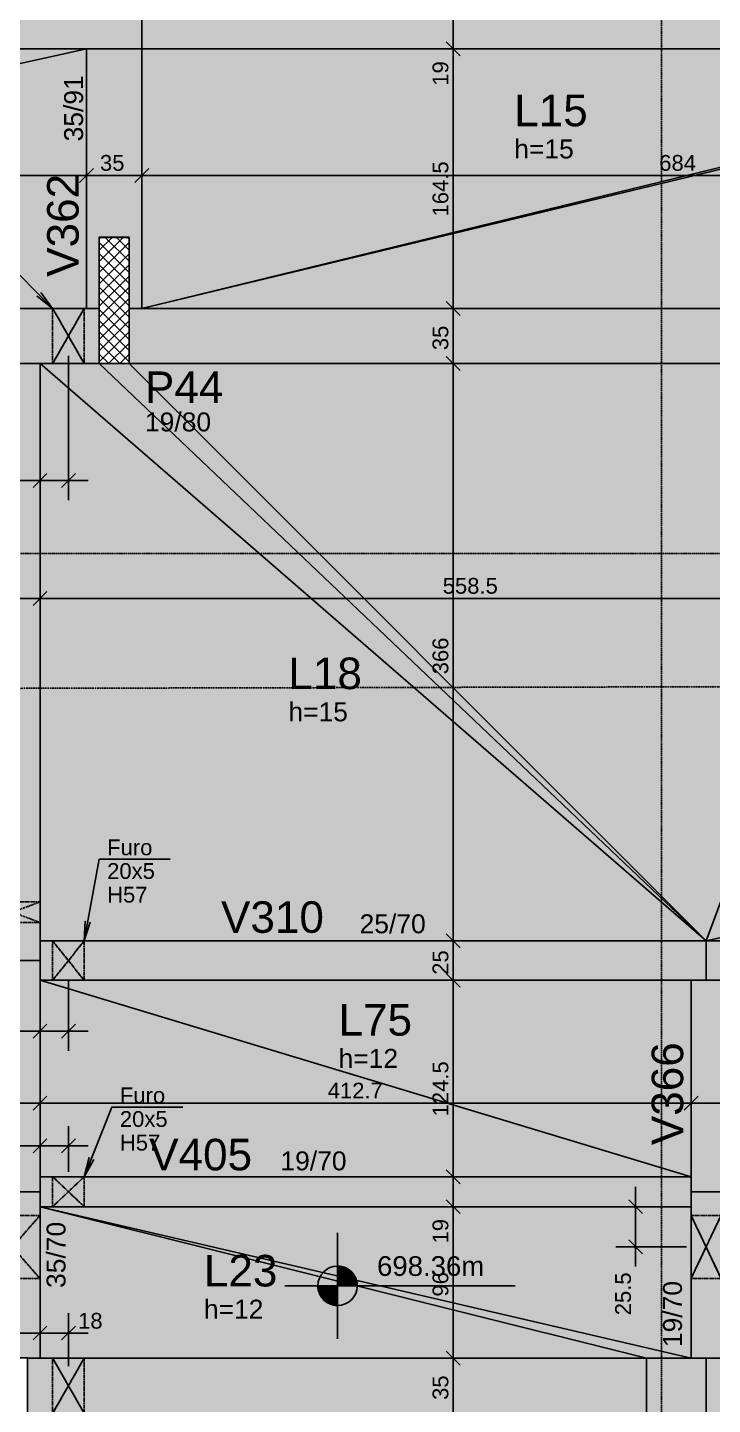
# Model space of a CAD drawing. Extents: x 37185 to 43130, y -8135 to -3930.
# Drawn here: x 39371 to 39805, y -5893 to -5020 of the extents above; entities that cross this region are included whole.
import ezdxf

# ---------------------------------------------------------------- set-up
doc = ezdxf.new("R2010")
doc.units = 0
doc.header["$MEASUREMENT"] = 0
doc.linetypes.add('ESTILO_TQS_0001', pattern=[1, 0.7, -0.3])
doc.linetypes.add('ESTILO_TQS_0004', pattern=[1.12, 0.5, -0.2, 0.01, -0.2, 0.01, -0.2])
doc.layers.get('0').update_dxf_attribs({"linetype": 'CONTINUOUS'})
for name, color, linetype in [('27', 252, 'CONTINUOUS'), ('37', 4, 'CONTINUOUS'), ('40', 240, 'CONTINUOUS'), ('42', 3, 'CONTINUOUS'), ('43', 3, 'CONTINUOUS'), ('44', 3, 'CONTINUOUS'), ('45', 2, 'CONTINUOUS'), ('46', 2, 'CONTINUOUS'), ('47', 2, 'CONTINUOUS'), ('53', 242, 'CONTINUOUS'), ('54', 242, 'CONTINUOUS'), ('55', 12, 'CONTINUOUS'), ('57', 252, 'CONTINUOUS'), ('60', 253, 'CONTINUOUS'), ('63', 30, 'CONTINUOUS'), ('70', 160, 'CONTINUOUS'), ('75', 9, 'CONTINUOUS'), ('79', 12, 'CONTINUOUS'), ('82', 252, 'CONTINUOUS')]:
    doc.layers.add(name, color=color, linetype=linetype)
doc.styles.add('TQS_ARIAL', font='arial.ttf')

# ---------------------------------------------------------------- blocks, each defined once
blk = doc.blocks.new('PROJEAO-SOLARIUM')
at = {"layer": '27', "linetype": 'ESTILO_TQS_0001'}
blk.add_line((39388.99, -5317.98), (37884.32, -5321.41), dxfattribs=at)

msp = doc.modelspace()

# ---------------------------------------------------------------- linework, layer by layer
at = {"layer": '37', "linetype": 'Continuous'}
for points in [[(38664.51264, -5033.23831), (39443.51264, -5033.23831)], [(39408.51264, -5033.23831), (39408.51264, -5197.73831)], [(39443.51264, -5197.73831), (39443.51264, -5033.23831)], [(39443.51264, -5033.23831), (40118.01399, -5033.23831)], [(39408.51264, -5197.73831), (39361.51264, -5197.73831)], [(39947.01264, -5197.73831), (39443.51264, -5197.73831)], [(39379.01264, -5598.73831), (39379.01264, -5232.73831)], [(39379.01264, -5232.73831), (39416.51264, -5232.73831)], [(39435.51264, -5232.73831), (39937.51264, -5232.73831)], [(39801.20689, -5598.73831), (39379.01264, -5598.73831)], [(39937.51264, -5598.73831), (39801.20689, -5598.73831)], [(39379.01264, -5748.23831), (39379.01264, -5623.73831)], [(39379.01264, -5623.73831), (39791.70689, -5623.73831)], [(39791.70689, -5623.73831), (39791.70689, -5748.23831)], [(39791.70689, -5748.23831), (39379.01264, -5748.23831)], [(39379.01264, -5863.24786), (39379.01264, -5767.23831)], [(39379.01264, -5767.23831), (39791.70689, -5767.23831)], [(39791.70689, -5767.23831), (39791.70689, -5863.24786)], [(39763.51264, -5863.24786), (39379.01264, -5863.24786)], [(39791.70689, -5863.24786), (39763.51264, -5863.24786)], [(39810.70689, -5863.24786), (39791.70689, -5863.24786)]]:
    msp.add_lwpolyline(points, dxfattribs=at)
at = {"layer": '40', "linetype": 'Continuous'}
for p, q in [((39416.51264, -5168.01041), (39431.78474, -5152.73831)), ((39416.51264, -5160.93931), (39424.71364, -5152.73831)), ((39416.51264, -5153.86826), (39417.64259, -5152.73831)), ((39416.51264, -5155.96071), (39435.51264, -5174.96071)), ((39416.51264, -5175.08146), (39435.51264, -5156.08146)), ((39420.36134, -5152.73831), (39435.51264, -5167.88961)), ((39427.43244, -5152.73831), (39435.51264, -5160.81856)), ((39434.50349, -5152.73831), (39435.51264, -5153.74751)), ((39416.51264, -5163.03176), (39435.51264, -5182.03176)), ((39416.51264, -5182.15251), (39435.51264, -5163.15251)), ((39416.51264, -5170.10286), (39435.51264, -5189.10286)), ((39416.51264, -5189.22361), (39435.51264, -5170.22361)), ((39416.51264, -5177.17391), (39435.51264, -5196.17391)), ((39416.51264, -5196.29466), (39435.51264, -5177.29466)), ((39416.51264, -5184.24496), (39435.51264, -5203.24496)), ((39416.51264, -5203.36571), (39435.51264, -5184.36571)), ((39416.51264, -5191.31606), (39435.51264, -5210.31606)), ((39416.51264, -5210.43681), (39435.51264, -5191.43681)), ((39416.51264, -5198.38711), (39435.51264, -5217.38711)), ((39416.51264, -5217.50786), (39435.51264, -5198.50786)), ((39416.51264, -5205.45816), (39435.51264, -5224.45816)), ((39416.51264, -5224.57891), (39435.51264, -5205.57891)), ((39416.51264, -5212.52926), (39435.51264, -5231.52926)), ((39416.51264, -5231.65001), (39435.51264, -5212.65001)), ((39416.51264, -5219.60031), (39429.65069, -5232.73831)), ((39422.49539, -5232.73831), (39435.51264, -5219.72106)), ((39416.51264, -5226.67136), (39422.57959, -5232.73831)), ((39429.56649, -5232.73831), (39435.51264, -5226.79211))]:
    msp.add_line(p, q, dxfattribs=at)
msp.add_lwpolyline([(39416.51264, -5232.73831), (39435.51264, -5232.73831), (39435.51264, -5152.73831), (39416.51264, -5152.73831), (39416.51264, -5232.73831)], dxfattribs=at)
at = {"layer": '53', "linetype": 'ESTILO_TQS_0001'}
for points in [[(39397.01264, -5215.23831), (39387.01264, -5232.73831), (39407.01264, -5232.73831), (39397.01264, -5215.23831), (39407.01264, -5232.73831), (39407.01264, -5197.73831), (39397.01264, -5215.23831), (39407.01264, -5197.73831), (39387.01264, -5197.73831), (39397.01264, -5215.23831), (39387.01264, -5197.73831), (39387.01264, -5232.73831), (39397.01264, -5215.23831)], [(39361.51264, -5580.54406), (39379.01264, -5587.04406), (39379.01264, -5574.04406), (39361.51264, -5580.54406), (39379.01264, -5574.04406), (39344.01264, -5574.04406), (39361.51264, -5580.54406), (39344.01264, -5574.04406), (39344.01264, -5587.04406), (39361.51264, -5580.54406), (39344.01264, -5587.04406), (39379.01264, -5587.04406), (39361.51264, -5580.54406)], [(39397.01264, -5611.23831), (39387.01264, -5623.73831), (39407.01264, -5623.73831), (39397.01264, -5611.23831), (39407.01264, -5623.73831), (39407.01264, -5598.73831), (39397.01264, -5611.23831), (39407.01264, -5598.73831), (39387.01264, -5598.73831), (39397.01264, -5611.23831), (39387.01264, -5598.73831), (39387.01264, -5623.73831), (39397.01264, -5611.23831)], [(39397.01264, -5757.73831), (39387.01264, -5767.23831), (39407.01264, -5767.23831), (39397.01264, -5757.73831), (39407.01264, -5767.23831), (39407.01264, -5748.23831), (39397.01264, -5757.73831), (39407.01264, -5748.23831), (39387.01264, -5748.23831), (39397.01264, -5757.73831), (39387.01264, -5748.23831), (39387.01264, -5767.23831), (39397.01264, -5757.73831)], [(39361.51264, -5792.79221), (39379.01264, -5812.79221), (39379.01264, -5772.79221), (39361.51264, -5792.79221), (39379.01264, -5772.79221), (39344.01264, -5772.79221), (39361.51264, -5792.79221), (39344.01264, -5772.79221), (39344.01264, -5812.79221), (39361.51264, -5792.79221), (39344.01264, -5812.79221), (39379.01264, -5812.79221), (39361.51264, -5792.79221)], [(39801.20689, -5792.76411), (39810.70689, -5812.76411), (39810.70689, -5772.76411), (39801.20689, -5792.76411), (39810.70689, -5772.76411), (39791.70689, -5772.76411), (39801.20689, -5792.76411), (39791.70689, -5772.76411), (39791.70689, -5812.76411), (39801.20689, -5792.76411), (39791.70689, -5812.76411), (39810.70689, -5812.76411), (39801.20689, -5792.76411)], [(39397.01264, -5880.74786), (39387.01264, -5898.24786), (39407.01264, -5898.24786), (39397.01264, -5880.74786), (39407.01264, -5898.24786), (39407.01264, -5863.24786), (39397.01264, -5880.74786), (39407.01264, -5863.24786), (39387.01264, -5863.24786), (39397.01264, -5880.74786), (39387.01264, -5863.24786), (39387.01264, -5898.24786), (39397.01264, -5880.74786)]]:
    msp.add_lwpolyline(points, dxfattribs=at)
at = {"layer": '55', "linetype": 'Continuous'}
for p, q in [((39567.64599, -5817.37981), (39567.64599, -5783.82126)), ((39567.64599, -5804.87981), (39567.64599, -5829.87981)), ((39567.64599, -5805.48716), (39571.47869, -5805.48716)), ((39567.64599, -5806.28001), (39573.38024, -5806.28001)), ((39567.64599, -5807.07286), (39574.71114, -5807.07286)), ((39567.64599, -5807.86571), (39575.75354, -5807.86571)), ((39567.64599, -5808.65851), (39576.59484, -5808.65851)), ((39567.64599, -5809.45136), (39577.30104, -5809.45136)), ((39567.64599, -5810.24421), (39577.90924, -5810.24421)), ((39567.64599, -5811.03706), (39578.41724, -5811.03706)), ((39567.64599, -5811.82991), (39578.84639, -5811.82991)), ((39567.64599, -5812.62276), (39579.20544, -5812.62276)), ((39567.64599, -5813.41561), (39579.50074, -5813.41561)), ((39567.64599, -5817.37981), (39534.08744, -5817.37981)), ((39567.64594, -5818.17261), (39555.14594, -5818.17261)), ((39555.14599, -5817.37981), (39580.14599, -5817.37981)), ((39567.64594, -5818.96546), (39555.24694, -5818.96546)), ((39567.64594, -5819.75831), (39555.37434, -5819.75831)), ((39567.64594, -5820.55116), (39555.55494, -5820.55116)), ((39567.64594, -5821.34396), (39555.79124, -5821.34396)), ((39567.64594, -5822.13686), (39556.08654, -5822.13686)), ((39567.64599, -5814.20841), (39579.73704, -5814.20841)), ((39567.64599, -5815.00126), (39579.91759, -5815.00126)), ((39567.64599, -5815.79411), (39580.04504, -5815.79411)), ((39567.64599, -5816.58696), (39580.12019, -5816.58696)), ((39567.64599, -5817.37981), (39680.14599, -5817.37981)), ((39567.64599, -5817.37981), (39567.64599, -5850.93841)), ((39567.64594, -5822.92966), (39556.44559, -5822.92966)), ((39567.64594, -5823.72251), (39556.87474, -5823.72251)), ((39567.64594, -5824.51536), (39557.38274, -5824.51536)), ((39567.64594, -5825.30821), (39557.98214, -5825.30821)), ((39567.64594, -5826.10101), (39558.69109, -5826.10101)), ((39567.64594, -5826.89391), (39559.53844, -5826.89391)), ((39567.64594, -5827.68671), (39560.57369, -5827.68671)), ((39567.64594, -5828.47956), (39561.89749, -5828.47956)), ((39567.64594, -5829.27241), (39563.79689, -5829.27241))]:
    msp.add_line(p, q, dxfattribs=at)
msp.add_circle((39567.64599, -5817.37981), 12.5, dxfattribs=at)
at = {"layer": '57', "linetype": 'Continuous'}
for points in [[(38664.51264, -5033.23831), (39443.51264, -5033.23831), (39443.51264, -5014.23831), (38664.51264, -5014.23831), (38664.51264, -5033.23831)], [(39443.51264, -5033.23831), (40127.51399, -5033.23831), (40127.51399, -5014.23831), (39443.51264, -5014.23831), (39443.51264, -5033.23831)]]:
    msp.add_lwpolyline(points, dxfattribs=at)
for points in [[(38664.51264, -5033.23831), (39443.51264, -5033.23831), (39443.51264, -5014.23831)], [(38664.51264, -5033.23831), (39443.51264, -5014.23831), (38664.51264, -5014.23831)], [(39443.51264, -5033.23831), (40127.51399, -5033.23831), (40127.51399, -5014.23831)], [(39443.51264, -5033.23831), (40127.51399, -5014.23831), (39443.51264, -5014.23831)], [(39443.51264, -5033.23831), (39443.51264, -5014.23831), (39443.51264, -5033.23831)]]:
    msp.add_solid(points, dxfattribs=at)
at = {"layer": '60', "linetype": 'Continuous'}
for points in [[(38664.51264, -5197.73831), (39408.51264, -5197.73831), (39408.51264, -5033.23831), (38664.51264, -5197.73831)], [(38664.51264, -5197.73831), (39408.51264, -5033.23831), (38664.51264, -5033.23831), (38664.51264, -5197.73831)], [(39443.51264, -5197.73831), (39443.51264, -5033.23831), (39408.51264, -5033.23831), (39408.51264, -5197.73831), (39416.41264, -5197.73831), (39416.41264, -5152.63831), (39435.61264, -5152.63831), (39435.61264, -5197.73831), (39443.51264, -5197.73831)], [(39443.51264, -5197.73831), (40127.51399, -5197.73831), (40127.51399, -5033.23831), (39443.51264, -5197.73831)], [(39443.51264, -5197.73831), (40127.51399, -5033.23831), (40118.01399, -5033.23831), (39443.51264, -5197.73831)], [(39443.51264, -5197.73831), (40118.01399, -5033.23831), (39443.51264, -5033.23831), (39443.51264, -5197.73831)], [(39443.51264, -5197.73831), (39443.51264, -5033.23831), (39443.51264, -5197.73831)], [(38664.51264, -5197.73831), (39361.51264, -5197.73831), (39408.51264, -5197.73831), (38664.51264, -5197.73831)], [(39361.51264, -5232.73831), (39416.41264, -5232.73831), (39416.41264, -5197.73831), (39361.51264, -5197.73831), (39361.51264, -5232.73831)], [(39947.01264, -5232.73831), (39947.01264, -5197.73831), (39435.61264, -5197.73831), (39435.61264, -5232.73831), (39947.01264, -5232.73831)], [(39443.51264, -5197.73831), (39947.01264, -5197.73831), (40127.51399, -5197.73831), (39443.51264, -5197.73831)], [(39379.01264, -5611.23831), (39379.01264, -5232.73831), (39344.01264, -5232.73831), (39344.01264, -5611.23831), (39379.01264, -5611.23831)], [(39801.20689, -5598.73831), (39416.51264, -5232.73831), (39379.01264, -5232.73831), (39801.20689, -5598.73831)], [(39801.20689, -5598.73831), (39379.01264, -5232.73831), (39379.01264, -5598.73831), (39801.20689, -5598.73831)], [(39801.20689, -5598.73831), (39435.51264, -5232.73831), (39416.51264, -5232.73831), (39801.20689, -5598.73831)], [(39801.20689, -5598.73831), (39937.51264, -5232.73831), (39435.51264, -5232.73831), (39801.20689, -5598.73831)], [(39801.20689, -5598.73831), (39937.51264, -5568.73831), (39937.51264, -5232.73831), (39801.20689, -5598.73831)], [(39801.20689, -5598.73831), (39937.51264, -5598.73831), (39937.51264, -5568.73831), (39801.20689, -5598.73831)], [(39379.01264, -5623.73831), (39801.20689, -5623.73831), (39801.20689, -5598.73831), (39379.01264, -5598.73831), (39379.01264, -5623.73831)], [(39801.20689, -5623.73831), (39937.51264, -5623.73831), (39937.51264, -5598.73831), (39801.20689, -5598.73831), (39801.20689, -5623.73831)], [(39379.01264, -5757.73831), (39379.01264, -5611.23831), (39344.01264, -5611.23831), (39344.01264, -5757.73831), (39379.01264, -5757.73831)], [(39810.70689, -5757.73831), (39810.70689, -5623.73831), (39791.70689, -5623.73831), (39791.70689, -5757.73831), (39810.70689, -5757.73831)], [(39379.01264, -5767.23831), (39791.70689, -5767.23831), (39791.70689, -5748.23831), (39379.01264, -5748.23831), (39379.01264, -5767.23831)], [(39379.01264, -5863.24786), (39379.01264, -5757.73831), (39344.01264, -5757.73831), (39344.01264, -5863.24786), (39351.91264, -5863.24786), (39351.91264, -5863.13831), (39371.11264, -5863.13831), (39371.11264, -5863.24786), (39379.01264, -5863.24786)], [(39810.70689, -5863.24786), (39810.70689, -5757.73831), (39791.70689, -5757.73831), (39791.70689, -5863.24786), (39810.70689, -5863.24786)], [(39379.01264, -5767.23831), (39379.01264, -5863.24786), (39763.51264, -5863.24786), (39379.01264, -5767.23831)], [(39379.01264, -5767.23831), (39763.51264, -5863.24786), (39791.70689, -5863.24786), (39379.01264, -5767.23831)], [(39379.01264, -5767.23831), (39791.70689, -5863.24786), (39791.70689, -5767.23831), (39379.01264, -5767.23831)], [(39379.01264, -5767.23831), (39791.70689, -5767.23831), (39379.01264, -5767.23831)], [(39763.51264, -5898.24786), (39763.51264, -5863.24786), (39371.11264, -5863.24786), (39371.11264, -5898.24786), (39763.51264, -5898.24786)], [(39763.51264, -5898.24786), (39801.20689, -5898.24786), (39801.20689, -5863.24786), (39763.51264, -5863.24786), (39763.51264, -5898.24786)], [(39801.20689, -5898.24786), (39937.41264, -5898.24786), (39937.41264, -5863.24786), (39801.20689, -5863.24786), (39801.20689, -5898.24786)]]:
    msp.add_lwpolyline(points, dxfattribs=at)
for points in [[(38664.51264, -5197.73831), (39408.51264, -5197.73831), (39408.51264, -5033.23831)], [(38664.51264, -5197.73831), (39408.51264, -5033.23831), (38664.51264, -5197.73831)], [(38664.51264, -5197.73831), (39408.51264, -5033.23831), (38664.51264, -5033.23831)], [(39443.51264, -5033.23831), (39408.51264, -5033.23831), (39416.41264, -5152.63831)], [(39408.51264, -5033.23831), (39408.51264, -5197.73831), (39416.41264, -5197.73831)], [(39408.51264, -5033.23831), (39416.41264, -5197.73831), (39416.41264, -5152.63831)], [(39443.51264, -5033.23831), (39416.41264, -5152.63831), (39435.61264, -5152.63831)], [(39443.51264, -5033.23831), (39435.61264, -5152.63831), (39435.61264, -5197.73831)], [(39443.51264, -5033.23831), (39435.61264, -5197.73831), (39443.51264, -5197.73831)], [(39443.51264, -5197.73831), (40127.51399, -5197.73831), (40127.51399, -5033.23831)], [(39443.51264, -5197.73831), (40127.51399, -5033.23831), (39443.51264, -5197.73831)], [(39443.51264, -5197.73831), (40127.51399, -5033.23831), (40118.01399, -5033.23831)], [(39443.51264, -5197.73831), (40118.01399, -5033.23831), (39443.51264, -5197.73831)], [(39443.51264, -5197.73831), (40118.01399, -5033.23831), (39443.51264, -5033.23831)], [(39443.51264, -5197.73831), (39443.51264, -5033.23831), (39443.51264, -5197.73831)], [(38664.51264, -5197.73831), (39361.51264, -5197.73831), (39408.51264, -5197.73831)], [(38664.51264, -5197.73831), (39408.51264, -5197.73831), (38664.51264, -5197.73831)], [(39361.51264, -5232.73831), (39416.41264, -5232.73831), (39416.41264, -5197.73831)], [(39361.51264, -5232.73831), (39416.41264, -5197.73831), (39361.51264, -5197.73831)], [(39947.01264, -5232.73831), (39947.01264, -5197.73831), (39435.61264, -5197.73831)], [(39947.01264, -5232.73831), (39435.61264, -5197.73831), (39435.61264, -5232.73831)], [(39443.51264, -5197.73831), (39947.01264, -5197.73831), (40127.51399, -5197.73831)], [(39443.51264, -5197.73831), (40127.51399, -5197.73831), (39443.51264, -5197.73831)], [(39379.01264, -5611.23831), (39379.01264, -5232.73831), (39344.01264, -5232.73831)], [(39379.01264, -5611.23831), (39344.01264, -5232.73831), (39344.01264, -5611.23831)], [(39801.20689, -5598.73831), (39416.51264, -5232.73831), (39379.01264, -5232.73831)], [(39801.20689, -5598.73831), (39379.01264, -5232.73831), (39801.20689, -5598.73831)], [(39801.20689, -5598.73831), (39379.01264, -5232.73831), (39379.01264, -5598.73831)], [(39801.20689, -5598.73831), (39435.51264, -5232.73831), (39416.51264, -5232.73831)], [(39801.20689, -5598.73831), (39416.51264, -5232.73831), (39801.20689, -5598.73831)], [(39801.20689, -5598.73831), (39937.51264, -5232.73831), (39435.51264, -5232.73831)], [(39801.20689, -5598.73831), (39435.51264, -5232.73831), (39801.20689, -5598.73831)], [(39947.01264, -5232.73831), (39435.61264, -5232.73831), (39947.01264, -5232.73831)], [(39801.20689, -5598.73831), (39937.51264, -5568.73831), (39937.51264, -5232.73831)], [(39801.20689, -5598.73831), (39937.51264, -5232.73831), (39801.20689, -5598.73831)], [(39801.20689, -5598.73831), (39937.51264, -5598.73831), (39937.51264, -5568.73831)], [(39801.20689, -5598.73831), (39937.51264, -5568.73831), (39801.20689, -5598.73831)], [(39379.01264, -5623.73831), (39801.20689, -5623.73831), (39801.20689, -5598.73831)], [(39379.01264, -5623.73831), (39801.20689, -5598.73831), (39379.01264, -5598.73831)], [(39379.01264, -5623.73831), (39379.01264, -5598.73831), (39379.01264, -5623.73831)], [(39801.20689, -5598.73831), (39379.01264, -5598.73831), (39801.20689, -5598.73831)], [(39801.20689, -5623.73831), (39937.51264, -5623.73831), (39937.51264, -5598.73831)], [(39801.20689, -5623.73831), (39937.51264, -5598.73831), (39801.20689, -5598.73831)], [(39801.20689, -5623.73831), (39801.20689, -5598.73831), (39801.20689, -5623.73831)], [(39379.01264, -5757.73831), (39379.01264, -5611.23831), (39344.01264, -5611.23831)], [(39379.01264, -5757.73831), (39344.01264, -5611.23831), (39344.01264, -5757.73831)], [(39379.01264, -5611.23831), (39344.01264, -5611.23831), (39379.01264, -5611.23831)], [(39810.70689, -5757.73831), (39810.70689, -5623.73831), (39791.70689, -5623.73831)], [(39810.70689, -5757.73831), (39791.70689, -5623.73831), (39791.70689, -5757.73831)], [(39379.01264, -5767.23831), (39791.70689, -5767.23831), (39791.70689, -5748.23831)], [(39379.01264, -5767.23831), (39791.70689, -5748.23831), (39379.01264, -5748.23831)], [(39379.01264, -5767.23831), (39379.01264, -5748.23831), (39379.01264, -5767.23831)], [(39344.01264, -5757.73831), (39351.91264, -5863.13831), (39379.01264, -5757.73831)], [(39379.01264, -5757.73831), (39344.01264, -5757.73831), (39379.01264, -5757.73831)], [(39351.91264, -5863.13831), (39371.11264, -5863.13831), (39379.01264, -5757.73831)], [(39379.01264, -5757.73831), (39371.11264, -5863.13831), (39379.01264, -5863.24786)], [(39810.70689, -5863.24786), (39810.70689, -5757.73831), (39791.70689, -5757.73831)], [(39810.70689, -5863.24786), (39791.70689, -5757.73831), (39791.70689, -5863.24786)], [(39810.70689, -5757.73831), (39791.70689, -5757.73831), (39810.70689, -5757.73831)], [(39379.01264, -5767.23831), (39379.01264, -5863.24786), (39763.51264, -5863.24786)], [(39379.01264, -5767.23831), (39763.51264, -5863.24786), (39379.01264, -5767.23831)], [(39379.01264, -5767.23831), (39763.51264, -5863.24786), (39791.70689, -5863.24786)], [(39379.01264, -5767.23831), (39791.70689, -5863.24786), (39379.01264, -5767.23831)], [(39379.01264, -5767.23831), (39791.70689, -5863.24786), (39791.70689, -5767.23831)], [(39379.01264, -5767.23831), (39791.70689, -5767.23831), (39379.01264, -5767.23831)], [(39371.11264, -5863.13831), (39371.11264, -5863.24786), (39379.01264, -5863.24786)], [(39763.51264, -5898.24786), (39763.51264, -5863.24786), (39371.11264, -5863.24786)], [(39763.51264, -5898.24786), (39371.11264, -5863.24786), (39371.11264, -5898.24786)], [(39763.51264, -5898.24786), (39801.20689, -5898.24786), (39801.20689, -5863.24786)], [(39763.51264, -5898.24786), (39801.20689, -5863.24786), (39763.51264, -5863.24786)], [(39763.51264, -5898.24786), (39763.51264, -5863.24786), (39763.51264, -5898.24786)], [(39810.70689, -5863.24786), (39791.70689, -5863.24786), (39810.70689, -5863.24786)], [(39801.20689, -5898.24786), (39937.41264, -5898.24786), (39937.41264, -5863.24786)], [(39801.20689, -5898.24786), (39937.41264, -5863.24786), (39801.20689, -5863.24786)], [(39801.20689, -5898.24786), (39801.20689, -5863.24786), (39801.20689, -5898.24786)]]:
    msp.add_solid(points, dxfattribs=at)
at = {"layer": '63', "linetype": 'Continuous'}
for points in [[(39379.01264, -5623.73831), (39379.01264, -5748.23831), (39791.70689, -5748.23831), (39379.01264, -5623.73831)], [(39379.01264, -5623.73831), (39791.70689, -5748.23831), (39791.70689, -5623.73831), (39379.01264, -5623.73831)], [(39379.01264, -5623.73831), (39791.70689, -5623.73831), (39379.01264, -5623.73831)]]:
    msp.add_lwpolyline(points, dxfattribs=at)
for points in [[(39379.01264, -5623.73831), (39379.01264, -5748.23831), (39791.70689, -5748.23831)], [(39379.01264, -5623.73831), (39791.70689, -5748.23831), (39379.01264, -5623.73831)], [(39379.01264, -5623.73831), (39791.70689, -5748.23831), (39791.70689, -5623.73831)], [(39379.01264, -5623.73831), (39791.70689, -5623.73831), (39379.01264, -5623.73831)]]:
    msp.add_solid(points, dxfattribs=at)
at = {"layer": '70', "linetype": 'ESTILO_TQS_0004'}
for p, q in [((39773.01264, -4162.63791), (39773.01264, -8062.34486)), ((37414.54729, -5353.24226), (40631.05859, -5353.24226))]:
    msp.add_line(p, q, dxfattribs=at)
at = {"layer": '75', "linetype": 'Continuous'}
for p, q in [((39640.81859, -5026.73831), (39640.81859, -4734.73831)), ((39640.81859, -5045.73831), (39640.81859, -5001.73831)), ((39640.81859, -5210.23831), (39640.81859, -5020.73831)), ((39617.27019, -5033.23831), (39617.27019, -5033.23831)), ((39617.27019, -5033.23831), (39617.27019, -5033.23831)), ((39629.77019, -5033.23831), (39653.31859, -5033.23831)), ((39629.77019, -5033.23831), (39653.31859, -5033.23831)), ((39645.23799, -5037.65776), (39636.39919, -5028.81891)), ((39645.23799, -5037.65776), (39636.39919, -5028.81891)), ((39408.51264, -5089.50286), (39408.51264, -5089.50286)), ((39408.51264, -5089.50286), (39408.51264, -5089.50286)), ((39443.51264, -5097.59361), (39443.51264, -5097.59361)), ((39443.51264, -5097.59361), (39443.51264, -5097.59361)), ((39408.51264, -5102.00286), (39408.51264, -5125.99636)), ((39408.51264, -5102.00286), (39408.51264, -5125.99636)), ((38652.01264, -5113.49636), (39421.01264, -5113.49636)), ((39396.01264, -5113.49636), (39456.01264, -5113.49636)), ((39404.09324, -5117.91576), (39412.93209, -5109.07696)), ((39404.09324, -5117.91576), (39412.93209, -5109.07696)), ((39431.01264, -5113.49636), (40140.01399, -5113.49636)), ((39439.09324, -5117.91576), (39447.93209, -5109.07696)), ((39439.09324, -5117.91576), (39447.93209, -5109.07696)), ((39443.51264, -5110.09361), (39443.51264, -5125.99636)), ((39443.51264, -5110.09361), (39443.51264, -5125.99636)), ((39645.23799, -5202.15776), (39636.39919, -5193.31891)), ((39645.23799, -5202.15776), (39636.39919, -5193.31891)), ((39640.81859, -5245.23831), (39640.81859, -5185.23831)), ((39612.45494, -5197.73831), (39612.45494, -5197.73831)), ((39612.45494, -5197.73831), (39612.45494, -5197.73831)), ((39624.95494, -5197.73831), (39653.31859, -5197.73831)), ((39624.95494, -5197.73831), (39653.31859, -5197.73831)), ((39397.01264, -5215.23831), (39397.01264, -5215.23831)), ((39397.01264, -5227.73831), (39397.01264, -5319.36066)), ((39645.23799, -5237.15776), (39636.39919, -5228.31891)), ((39645.23799, -5237.15776), (39636.39919, -5228.31891)), ((39640.81859, -5611.23831), (39640.81859, -5220.23831)), ((39641.82369, -5232.73831), (39628.31859, -5232.73831)), ((39641.82369, -5232.73831), (39628.31859, -5232.73831)), ((39654.32369, -5232.73831), (39654.32369, -5232.73831)), ((39654.32369, -5232.73831), (39654.32369, -5232.73831)), ((39379.01264, -5294.76686), (39379.01264, -5294.76686)), ((39409.51264, -5306.86066), (39366.51264, -5306.86066)), ((39383.43209, -5302.44126), (39374.59324, -5311.28011)), ((39379.01264, -5307.26686), (39379.01264, -5319.36066)), ((39401.43209, -5302.44126), (39392.59324, -5311.28011)), ((39374.59324, -5386.05801), (39383.43209, -5377.21921)), ((39374.59324, -5386.05801), (39383.43209, -5377.21921)), ((39331.51264, -5381.63861), (39391.51264, -5381.63861)), ((39366.51264, -5381.63861), (39950.01264, -5381.63861)), ((39379.01264, -5381.63861), (39379.01264, -5381.63861)), ((39379.01264, -5381.63861), (39379.01264, -5381.63861)), ((39640.81859, -5636.23831), (39640.81859, -5586.23831)), ((39645.23799, -5603.15776), (39636.39919, -5594.31891)), ((39645.23799, -5603.15776), (39636.39919, -5594.31891)), ((39379.01264, -5598.73831), (39379.01264, -5598.73831)), ((39658.01879, -5598.73831), (39628.31859, -5598.73831)), ((39658.01879, -5598.73831), (39628.31859, -5598.73831)), ((39670.51879, -5598.73831), (39670.51879, -5598.73831)), ((39670.51879, -5598.73831), (39670.51879, -5598.73831)), ((39397.01264, -5611.23831), (39397.01264, -5611.23831)), ((39640.81859, -5760.73831), (39640.81859, -5611.23831)), ((39645.23799, -5628.15776), (39636.39919, -5619.31891)), ((39645.23799, -5628.15776), (39636.39919, -5619.31891)), ((39397.01264, -5623.73831), (39397.01264, -5668.43271)), ((39618.33599, -5623.73831), (39618.33599, -5623.73831)), ((39618.33599, -5623.73831), (39618.33599, -5623.73831)), ((39630.83599, -5623.73831), (39653.31859, -5623.73831)), ((39630.83599, -5623.73831), (39653.31859, -5623.73831)), ((39379.01264, -5637.94296), (39379.01264, -5637.94296)), ((39366.51264, -5655.93271), (39409.51264, -5655.93271)), ((39374.59324, -5660.35216), (39383.43209, -5651.51331)), ((39379.01264, -5650.44296), (39379.01264, -5668.43271)), ((39392.59324, -5660.35216), (39401.43209, -5651.51331)), ((39374.59324, -5706.06076), (39383.43209, -5697.22191)), ((39374.59324, -5706.06076), (39383.43209, -5697.22191)), ((39787.28749, -5706.06076), (39796.12629, -5697.22191)), ((39787.28749, -5706.06076), (39796.12629, -5697.22191)), ((39331.51264, -5701.64136), (39391.51264, -5701.64136)), ((39366.51264, -5701.64136), (39804.20689, -5701.64136)), ((39379.01264, -5701.64136), (39379.01264, -5701.64136)), ((39379.01264, -5701.64136), (39379.01264, -5701.64136)), ((39779.20689, -5701.64136), (39823.20689, -5701.64136)), ((39791.70689, -5701.64136), (39791.70689, -5701.64136)), ((39791.70689, -5701.64136), (39791.70689, -5701.64136)), ((39798.20689, -5701.64136), (39950.01264, -5701.64136)), ((39379.01264, -5723.89651), (39379.01264, -5716.23261)), ((39397.01264, -5745.23831), (39397.01264, -5716.23261)), ((39383.43209, -5724.31321), (39374.59324, -5733.15206)), ((39401.43209, -5724.31321), (39392.59324, -5733.15206)), ((39409.51264, -5728.73261), (39366.51264, -5728.73261)), ((39379.01264, -5736.39651), (39379.01264, -5736.39651)), ((39645.23799, -5752.65776), (39636.39919, -5743.81891)), ((39645.23799, -5752.65776), (39636.39919, -5743.81891)), ((39640.81859, -5779.73831), (39640.81859, -5735.73831)), ((39602.88144, -5748.23831), (39602.88144, -5748.23831)), ((39615.38144, -5748.23831), (39653.31859, -5748.23831)), ((39627.88919, -5748.23831), (39627.88919, -5748.23831)), ((39640.38919, -5748.23831), (39653.31859, -5748.23831)), ((39397.01264, -5757.73831), (39397.01264, -5757.73831)), ((39640.81859, -5875.74786), (39640.81859, -5754.73831)), ((39756.57074, -5805.26411), (39756.57074, -5754.73831)), ((39635.40939, -5767.23831), (39635.40939, -5767.23831)), ((39635.40939, -5767.23831), (39635.40939, -5767.23831)), ((39645.23799, -5771.65776), (39636.39919, -5762.81891)), ((39645.23799, -5771.65776), (39636.39919, -5762.81891)), ((39647.90939, -5767.23831), (39653.31859, -5767.23831)), ((39647.90939, -5767.23831), (39653.31859, -5767.23831)), ((39768.25709, -5767.23831), (39744.07074, -5767.23831)), ((39760.99019, -5771.65776), (39752.15134, -5762.81891)), ((39780.75709, -5767.23831), (39780.75709, -5767.23831)), ((39788.70689, -5792.76411), (39744.07074, -5792.76411)), ((39760.99019, -5797.18356), (39752.15134, -5788.34471)), ((39801.20689, -5792.76411), (39801.20689, -5792.76411)), ((39379.01264, -5836.35411), (39379.01264, -5834.83526)), ((39397.01264, -5868.24786), (39397.01264, -5834.83526)), ((39409.51264, -5847.33526), (39366.51264, -5847.33526)), ((39383.43209, -5842.91586), (39374.59324, -5851.75466)), ((39401.43209, -5842.91586), (39392.59324, -5851.75466)), ((39379.01264, -5848.85411), (39379.01264, -5848.85411)), ((39640.81859, -5910.74786), (39640.81859, -5850.74786)), ((39624.48199, -5863.24786), (39624.48199, -5863.24786)), ((39624.48199, -5863.24786), (39624.48199, -5863.24786)), ((39645.23799, -5867.66731), (39636.39919, -5858.82846)), ((39645.23799, -5867.66731), (39636.39919, -5858.82846)), ((39636.98199, -5863.24786), (39653.31859, -5863.24786)), ((39636.98199, -5863.24786), (39653.31859, -5863.24786)), ((39397.01264, -5880.74786), (39397.01264, -5880.74786)), ((39640.81859, -6011.73831), (39640.81859, -5885.74786))]:
    msp.add_line(p, q, dxfattribs=at)
for points in [[(39310.94069, -5166.21541), (39355.94069, -5166.21541), (39387.01264, -5197.73831), (39377.15084, -5190.05756), (39387.01264, -5197.73831), (39379.47479, -5187.76686)], [(39461.54089, -5546.93841), (39416.54089, -5546.93841), (39407.01264, -5598.73831), (39407.64999, -5586.25461), (39407.01264, -5598.73831), (39410.85934, -5586.84491)], [(39469.61399, -5704.14591), (39424.61399, -5704.14591), (39407.01264, -5748.23831), (39410.09199, -5736.12356), (39407.01264, -5748.23831), (39413.12259, -5737.33336)]]:
    msp.add_lwpolyline(points, dxfattribs=at)
at = {"layer": '79', "linetype": 'Continuous'}
for points in [[(39567.64599, -5804.87981), (39567.64599, -5817.37981), (39580.14599, -5817.37981), (39580.13769, -5816.92436), (39580.08399, -5816.13601), (39579.97949, -5815.34636), (39579.81579, -5814.52561), (39579.61919, -5813.78906), (39579.34089, -5812.96616), (39579.00534, -5812.16296), (39578.62639, -5811.40646), (39578.15224, -5810.60716), (39577.57504, -5809.78611), (39576.87499, -5808.94916), (39576.28304, -5808.34366), (39575.49139, -5807.64841), (39574.95004, -5807.23576), (39574.36499, -5806.83916), (39573.65854, -5806.42081), (39572.95324, -5806.06241), (39571.87164, -5805.61571), (39570.88209, -5805.30596), (39570.09069, -5805.12121), (39569.12549, -5804.96766), (39568.34569, -5804.89941), (39567.64599, -5804.87981)], [(39567.64599, -5829.87981), (39567.64599, -5817.37981), (39555.14599, -5817.37981), (39555.15429, -5817.83531), (39555.20804, -5818.62366), (39555.31254, -5819.41326), (39555.47624, -5820.23406), (39555.67284, -5820.97056), (39555.95114, -5821.79346), (39556.28669, -5822.59671), (39556.66564, -5823.35316), (39557.13979, -5824.15251), (39557.71699, -5824.97356), (39558.41704, -5825.81046), (39559.00899, -5826.41596), (39559.80064, -5827.11121), (39560.34199, -5827.52386), (39560.92704, -5827.92046), (39561.63349, -5828.33881), (39562.33879, -5828.69721), (39563.42039, -5829.14391), (39564.40994, -5829.45366), (39565.20134, -5829.63841), (39566.16654, -5829.79196), (39566.94634, -5829.86021), (39567.64599, -5829.87981)]]:
    msp.add_lwpolyline(points, dxfattribs=at)
at = {"layer": '82', "linetype": 'Continuous'}
msp.add_line((39426.01264, -5192.73831), (39426.01264, -5192.73831), dxfattribs=at)

# ---------------------------------------------------------------- block references
at = {"linetype": 'Continuous', "xscale": 1.5, "yscale": 1.5, "zscale": 1.5}
msp.add_blockref('PROJEAO-SOLARIUM', (-19137.78906, 2539.66561), dxfattribs=at)

# ---------------------------------------------------------------- texts
at = {"layer": '42', "linetype": 'Continuous', "style": 'TQS_ARIAL'}
for s, p in [('V362', (39403.51264, -5177.73831)), ('V366', (39786.70689, -5728.23831))]:
    msp.add_text(s, height=20, rotation=90, dxfattribs=at).set_placement(p)
for s, p in [('V310', (39493.72139, -5593.62791)), ('V405', (39448.19304, -5744.20896))]:
    msp.add_text(s, height=20, dxfattribs=at).set_placement(p)
at = {"layer": '43', "linetype": 'Continuous', "style": 'TQS_ARIAL'}
msp.add_text('P44', height=20, dxfattribs=at).set_placement((39445.51264, -5257.73831))
at = {"layer": '44', "linetype": 'Continuous', "style": 'TQS_ARIAL'}
for s, p in [('L15', (39679.58309, -5082.27596)), ('L18', (39536.44084, -5439.11741)), ('L75', (39568.23044, -5658.81531)), ('L23', (39482.87454, -5817.81431))]:
    msp.add_text(s, height=20, dxfattribs=at).set_placement(p)
at = {"layer": '45', "linetype": 'Continuous', "style": 'TQS_ARIAL'}
for s, p in [('35/91', (39406.27944, -5091.88146)), ('35/70', (39395.16909, -5818.77881)), ('19/70', (39785.90174, -5856.28561))]:
    msp.add_text(s, height=12, rotation=90, dxfattribs=at).set_placement(p)
for s, p in [('25/70', (39581.56734, -5593.90071)), ('19/70', (39531.37934, -5744.20896))]:
    msp.add_text(s, height=12, dxfattribs=at).set_placement(p)
at = {"layer": '46', "linetype": 'Continuous', "style": 'TQS_ARIAL'}
msp.add_text('19/80', height=12, dxfattribs=at).set_placement((39445.51264, -5275.73831))
at = {"layer": '47', "linetype": 'Continuous', "style": 'TQS_ARIAL'}
for s, p in [('h=15', (39679.58309, -5102.67596)), ('h=15', (39536.44084, -5459.51741)), ('h=12', (39568.23044, -5679.21531)), ('h=12', (39482.87454, -5838.21431))]:
    msp.add_text(s, height=12, dxfattribs=at).set_placement(p)
at = {"layer": '54', "linetype": 'Continuous', "style": 'TQS_ARIAL'}
for s, p in [('Furo', (39421.54089, -5544.43841)), ('20x5', (39421.54089, -5559.43841)), ('H57', (39421.54089, -5574.43841)), ('Furo', (39429.61399, -5701.64591)), ('20x5', (39429.61399, -5716.64591)), ('H57', (39429.61399, -5731.64591))]:
    msp.add_text(s, height=10, dxfattribs=at).set_placement(p)
at = {"layer": '55', "linetype": 'Continuous', "style": 'TQS_ARIAL'}
msp.add_text('698.36m', height=12.5, dxfattribs=at).set_placement((39592.64599, -5811.12981))
at = {"layer": '75', "linetype": 'Continuous', "style": 'TQS_ARIAL'}
for s, p in [('19', (39637.81859, -5056.57166)), ('164.5', (39637.81859, -5139.48831)), ('35', (39637.81859, -5224.23831)), ('366', (39637.81859, -5429.73831)), ('25', (39637.81859, -5620.23831)), ('124.5', (39637.81859, -5709.98831)), ('19', (39637.81859, -5790.57166)), ('96', (39637.81859, -5824.24311)), ('25.5', (39753.57074, -5836.09746)), ('35', (39637.81859, -5889.74786))]:
    msp.add_text(s, height=10, rotation=90, dxfattribs=at).set_placement(p)
for s, p in [('35', (39417.01264, -5110.49636)), ('684', (39771.51334, -5110.49636)), ('558.5', (39634.26264, -5378.63861)), ('412.7', (39561.35979, -5698.64136)), ('18', (39403.13929, -5844.55856))]:
    msp.add_text(s, height=10, dxfattribs=at).set_placement(p)

doc.saveas('drawing.dxf')
